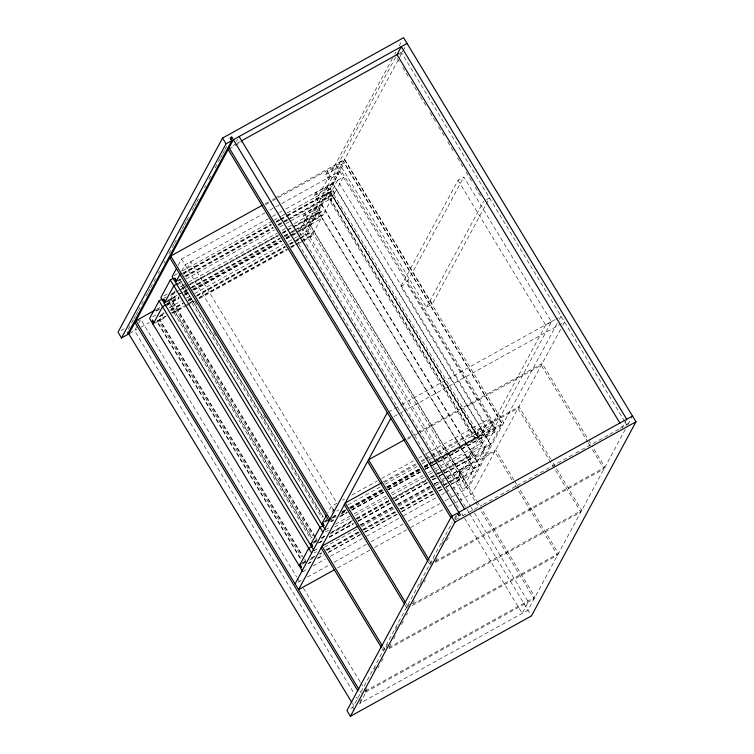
<?xml version="1.0" encoding="UTF-8"?>
<svg xmlns="http://www.w3.org/2000/svg" width="754" height="754" viewBox="0 0 754 754"><rect width="100%" height="100%" fill="white"/><g stroke="black" fill="none" stroke-linecap="round" stroke-linejoin="round"><path stroke-width="0.57" stroke-dasharray="3.77 2.83" d="M128.293 329.159L131.073 324.003M131.63 322.966L133.298 319.866M133.854 318.838L135.522 315.738M136.078 314.701L137.746 311.609M138.302 310.573L141.083 305.408M141.639 304.38L143.307 301.28M146.088 296.115L147.756 293.014M148.312 291.987L149.98 288.886M150.536 287.849L153.316 282.684M153.873 281.657L155.541 278.556M158.321 273.391L159.433 271.327M163.882 263.071L164.994 260.997M168.887 253.768L171.667 248.603M172.223 247.576L173.891 244.475M174.447 243.448L177.228 238.283M180.008 233.118L181.676 230.017M182.232 228.98L183.901 225.889M184.457 224.852L186.125 221.751M186.681 220.724L189.461 215.559M192.242 210.394L193.91 207.293M194.475 206.266L196.144 203.165M196.7 202.129L199.48 196.973M204.485 187.671L205.597 185.607M208.933 179.414L211.158 175.277M215.05 168.048L217.831 162.892M218.387 161.856L220.055 158.755M220.611 157.727L222.279 154.627M222.835 153.59L224.504 150.498M225.06 149.462L226.728 146.361M136.634 326.906L134.589 330.714L353.937 693.209M138.689 323.098L140.734 319.291L296.718 577.064M236.445 141.554L237.519 139.556M178.217 265.314L181.554 259.103L264.824 212.948M181.705 271.072L185.041 264.871L268.311 218.707M182.657 292.062L168.019 300.507L311.77 538.073M163.477 312.458L159.707 319.451L302.241 555.001M167.237 305.464L168.312 303.466L310.846 539.016M175.267 290.554L170.96 298.546L315.323 537.121M178.491 284.56L179.565 282.562L322.099 518.121M183.835 274.644L190.819 261.666L337.01 503.257L331.232 506.462L327.886 512.663M314.333 208.161L312.797 211.016L315.822 216.012L306.19 221.346L303.174 216.351L304.71 213.495L314.333 208.161L320.846 218.914L312.241 234.89L297.849 242.873M325.587 187.256L324.05 190.112L327.076 195.107L317.443 200.441L314.427 195.456L315.964 192.6L325.587 187.256L332.099 198.01L323.494 213.995L296.765 228.811M336.84 166.361L335.304 169.216L338.329 174.202L328.697 179.546L325.681 174.551L327.217 171.695L336.84 166.361L496.047 429.46L494.511 432.315L484.879 437.65L481.853 432.655L483.389 429.799L486.415 434.794L484.879 437.65M392.466 58.36L299.036 231.855L341.524 302.062M394.691 54.222L395.803 52.158M399.139 45.966L401.92 40.801M306.19 221.346L307.726 218.49L304.71 213.495M317.443 200.441L318.98 197.586L315.964 192.6M328.697 179.546L330.233 176.69L327.217 171.695M298.282 237.972L296.746 240.828L421.656 447.245M298.801 237.02L302.901 229.405L470.449 506.311M486.575 199.574L489.459 197.972L432.268 304.182L426.491 307.387L338.876 162.591L396.067 56.371M315.775 207.944L304.701 228.5L462.504 489.299L468.281 486.094L479.356 465.529L321.553 204.739L315.775 207.944L473.578 468.734L462.504 489.299M315.954 207.595L327.029 187.039L332.806 183.835L490.609 444.634L479.544 465.19L473.766 468.394L315.954 207.595L321.732 204.4L332.806 183.835M327.208 186.7L338.282 166.144L344.06 162.939L501.862 423.729L490.797 444.294L485.02 447.49L327.208 186.7L332.985 183.495L344.06 162.939M302.524 237.623L402.768 51.461L399.686 53.166M403.173 50.688L404.841 47.596M291.204 235.889L310.478 225.295L321.553 204.739M300.695 234.73L307.886 230.743L317.359 213.156L292.684 226.831M294.465 223.514L319.14 209.838L328.612 192.251L286.463 215.616M287.217 212.873L330.393 188.943L339.865 171.347L274.079 207.821M300.083 238.368L310.61 232.204L312.241 234.89M295.917 226.021L321.864 211.308L323.494 213.995M287.642 215.946L333.117 190.404L334.748 193.09L290.544 217.595M304.173 240.488L311.374 236.502L311.986 235.361L310.365 232.675M297.953 229.282L322.627 215.597L323.24 214.456L321.619 211.77M551.447 321.826L545.67 325.031L488.479 431.25L400.855 286.445L458.046 180.234L463.823 177.03L551.447 321.826L494.256 428.046L406.632 283.25L463.823 177.03M426.491 307.387L483.682 201.177M303.202 562.531L302.948 563.002L305.643 561.504L304.428 559.487M305.643 561.504L305.031 562.644L303.815 560.637M332.165 512.249L335.398 506.254M459.346 474.454L460.882 471.608L463.908 476.594L462.372 479.45L459.346 474.454L468.979 469.12L471.995 474.115L462.372 479.45M470.6 453.559L472.136 450.704L475.161 455.699L473.625 458.555L470.6 453.559L480.232 448.225L483.257 453.211L473.625 458.555M450.364 482.079L457.555 478.093L458.178 476.952L459.799 479.638L451.58 484.2M441.976 485.604L458.423 476.481L467.028 460.506L473.54 471.259L471.995 474.115M443.116 471.438L468.809 457.188L469.431 456.047L471.052 458.743L445.36 472.984M440.892 471.542L469.676 455.586L478.281 439.601L484.794 450.355L483.257 453.211M459.799 479.638L458.423 476.481M471.052 458.743L469.676 455.586M438.102 462.343L482.56 437.377L480.929 434.681L434.672 460.326M451.797 488.978L461.043 483.851L470.515 466.264L447.904 478.799M447.631 476.632L472.296 462.956L481.768 445.369L441.674 467.593M441.41 465.416L483.55 442.051L493.022 424.464L434.427 456.943M473.766 468.394L484.831 447.838L490.609 444.634M485.02 447.49L496.085 426.934L338.282 166.144M557.149 323.494L468.799 487.584L457.489 493.851M559.374 319.366L561.042 316.265L555.905 319.121M350.78 708.402L352.712 707.337L452.249 522.475M454.474 518.337L456.142 515.246M373.711 670.334L375.379 667.233M385.944 647.611L387.613 644.519M395.398 630.061L398.734 623.86M407.631 607.338L409.299 604.237M419.865 584.614L421.533 581.513M430.43 564.991L433.767 558.799M441.552 544.341L443.22 541.24M455.03 519.317L457.178 515.321M359.771 701.946L361.439 698.845M365.888 690.579L367 688.515M378.122 667.856L379.234 665.791M381.458 661.663L383.126 658.562M389.243 647.205L391.467 643.077M393.692 638.94L395.36 635.848M401.477 624.482L403.701 620.354M406.481 615.189L407.594 613.125M412.598 603.831L414.823 599.694M424.276 582.145L425.388 580.071M435.397 561.485L437.622 557.357M446.519 540.825L449.855 534.633M560.637 329.253L472.287 493.352L458.922 500.76M562.861 325.125L564.529 322.033L404.182 410.921M360.026 703.275L366.18 691.861L364.352 688.836M626.725 419.233L622.427 427.226L620.599 424.2M625.273 429.45L527.96 610.184L359.385 703.633M628.063 424.285L632.512 416.029M233.165 145.475L236.247 143.76M237.274 143.194L240.356 141.488M229.159 148.896L234.296 146.05M235.323 145.475L241.487 142.054M399.79 54.307L401.844 53.166L624.237 420.704M338.876 162.591L344.653 159.386L432.268 304.182M265.314 203.599L268.405 201.893M272.514 199.612L274.569 198.472M275.596 197.906L344.465 159.725L503.663 422.824L434.794 461.005M265.427 204.749L271.591 201.327M272.618 200.762L343.541 161.441L502.748 424.54L429.761 465.001M325.681 174.551L335.304 169.216M269.96 210.102L273.052 208.387M272.42 216.436L278.594 213.014M279.621 212.44L281.676 211.299M285.785 209.028L343.353 177.115L333.881 194.702L284.541 222.053M314.427 195.456L324.05 190.112M174.146 275.559L178.255 273.278M182.364 270.997L272.825 220.847M273.853 220.281L281.053 216.294M282.081 215.719L286.19 213.439M182.638 273.165L271.044 224.164M276.181 221.318L279.272 219.602M280.299 219.037L285.436 216.181M183.034 273.598L271.44 224.598M276.586 221.742L279.668 220.036M280.695 219.461L285.832 216.615M286.859 216.049L333.117 190.404M183.816 273.495L271.195 225.06M276.332 222.213L279.414 220.498M280.441 219.932L286.614 216.511M184.664 276.294L273.071 227.284M278.207 224.438L289.517 218.17M177.218 280.742L180.3 279.037M185.437 276.19L272.816 227.746M277.962 224.899L287.208 219.772M288.235 219.197L334.493 193.561L332.872 190.866M177.633 281.317L181.346 279.253M185.852 276.756L273.231 228.321M278.367 225.474L283.513 222.618M177.906 283.485L182.016 281.214M186.125 278.933L274.531 229.923M279.668 227.077L284.814 224.23M285.841 223.655L289.951 221.374M290.978 220.809L332.099 198.01M303.174 216.351L312.797 211.016M163.92 295.888L168.029 293.608M180.366 286.765L184.476 284.494M188.585 282.213L276.991 233.203M282.137 230.356L287.274 227.501M288.301 226.935L293.438 224.089M164.193 298.056L166.248 296.916M171.384 294.069L175.493 291.789M181.667 288.367L184.749 286.661M189.885 283.815L278.292 234.805M282.411 232.524L286.52 230.243M287.547 229.678L291.657 227.397M171.78 294.503L174.862 292.788M175.899 292.222L178.981 290.516M180.008 289.941L186.172 286.52M187.199 285.954L277.661 235.804M282.807 232.958L286.916 230.677M287.943 230.111L292.052 227.831M293.08 227.256L321.864 211.308M170.508 295.54L175.644 292.684M181.808 289.272L185.927 286.991M190.036 284.71L278.443 235.7M282.552 233.429L286.661 231.148M183.693 291.487L189.857 288.075M190.885 287.5L280.318 237.925M284.428 235.644L287.51 233.938M291.628 231.657L295.738 229.376M165.965 301.647L177.275 295.38M178.302 294.805L187.548 289.677M191.657 287.397L280.064 238.396M284.183 236.115L288.292 233.834M289.319 233.269L323.24 214.456M166.38 302.222L177.68 295.945M183.853 292.533L187.963 290.252M192.072 287.971L279.451 239.536M284.588 236.69L290.761 233.269M291.789 232.694L296.925 229.847M156.446 309.385L160.555 307.104M166.719 303.692L179.056 296.85M184.193 294.003L188.302 291.723M192.421 289.442L280.818 240.441M285.954 237.595L289.036 235.879M290.064 235.314L295.21 232.468M296.237 231.893L309.602 224.485L476.547 500.383M166.389 304.531L178.981 297.547M185.154 294.135L188.236 292.42M193.373 289.574L280.752 241.139M285.889 238.292L291.035 235.437M292.062 234.871L298.226 231.45M299.253 230.884L320.846 218.914M135.993 321.93L139.075 320.214M156.549 310.535L159.631 308.82M166.822 304.833L179.16 297.99M184.296 295.144L188.415 292.863M193.552 290.017L281.949 241.016M286.058 238.735L290.177 236.454M121.092 330.506L124.174 328.791M156.069 311.119L159.151 309.404M166.351 305.417L178.698 298.575M184.862 295.153L188.981 292.872M194.127 290.017L281.553 241.553M286.699 238.698L291.836 235.851M292.872 235.276L295.954 233.57M152.666 316.784L156.775 314.512M169.113 307.67L181.45 300.827M186.587 297.981L190.696 295.7M194.815 293.419L283.212 244.419M288.358 241.572L299.668 235.295M160.527 315.398L164.636 313.127M170.809 309.706L183.147 302.863M188.283 300.017L192.393 297.736M196.511 295.455L284.918 246.454M289.027 244.173L293.136 241.893M294.164 241.327L298.273 239.046M299.3 238.471L310.61 232.204M159.254 316.435L165.418 313.023M170.555 310.167L182.892 303.334M188.029 300.478L192.147 298.207M197.284 295.351L284.663 246.916M289.8 244.07L292.882 242.354M297.001 240.083L299.055 238.943M129.839 333.343L137.03 329.357M141.149 327.076L149.367 322.524M159.65 316.821L164.787 313.975M170.951 310.554L183.288 303.721M188.425 300.865L192.543 298.593M196.653 296.313L286.077 246.737M290.196 244.456L294.305 242.175M295.332 241.61L299.64 239.225M166.266 315.813L157.011 320.94L300.761 558.507M171.403 312.967L183.74 306.124M189.914 302.703L194.023 300.422M199.16 297.576L286.539 249.14M290.648 246.86L296.822 243.438M166.012 316.275L156.766 321.411L300.507 558.968M172.185 312.863L183.495 306.586M184.523 306.02L187.605 304.314M188.632 303.739L193.769 300.893M198.915 298.047L286.284 249.602M291.43 246.756L294.512 245.05M295.54 244.475L300.676 241.629M301.713 241.054L311.986 235.361M155.126 323.117L166.427 316.85M172.6 313.428L185.965 306.02M186.992 305.455L194.183 301.468M199.32 298.612L289.79 248.471M290.818 247.896L298.009 243.91M299.036 243.344L303.146 241.063M400.855 286.445L406.632 283.25M388.357 411.995L393.494 409.149M394.521 408.574L400.694 405.162M401.722 404.587L554.878 319.687M393.899 416.613L403.145 411.486M407.556 438.131L410.638 436.425M411.665 435.85L416.802 433.003M417.829 432.438L542.211 363.485L587.894 438.998M407.66 439.28L410.742 437.565M414.851 435.284L541.287 365.2L587.583 441.721M342.533 500.194L344.597 499.054M351.788 495.058L377.49 480.816M381.599 478.536L413.465 460.873M418.611 458.027L424.775 454.605M425.803 454.031L430.939 451.184M431.967 450.619L489.534 418.706L480.062 436.293L436.896 460.223M383.277 481.872L416.17 463.644M421.307 460.788L424.398 459.082M425.426 458.517L518.959 406.66L550.637 459.016M384.408 482.447L416.274 464.784M421.42 461.938L430.666 456.811M431.693 456.236L518.036 408.376L550.938 462.739M336.774 511.08L338.829 509.94M348.075 504.812L380.977 486.575M385.087 484.294L417.98 466.066M422.089 463.785L428.263 460.364M429.29 459.799L433.399 457.518M481.853 432.655L491.485 427.32L494.511 432.315M323.654 521.872L326.736 520.156M333.937 516.17L335.992 515.029M342.156 511.608L345.238 509.902M349.356 507.621L382.25 489.384M386.359 487.112L419.252 468.875M424.398 466.029L427.48 464.313M428.508 463.748L433.644 460.892M325.455 521.193L327.255 520.203M332.655 517.206L336.765 514.925M341.901 512.079L346.02 509.798M350.129 507.517L383.023 489.28M387.132 487.009L419.007 469.337M424.144 466.49L430.308 463.069M431.335 462.504L435.454 460.223M436.481 459.657L480.684 435.152L482.306 437.838M330.978 518.554L336.124 515.708M342.288 512.286L346.397 510.006M350.506 507.725L382.372 490.062M387.518 487.216L419.375 469.553M424.521 466.707L428.63 464.426M429.657 463.851L433.767 461.571M324.842 522.334L326.897 521.202M333.07 517.781L336.152 516.066M341.289 513.22L345.398 510.939M350.544 508.092L382.41 490.43M387.547 487.574L420.44 469.346M424.559 467.065L430.723 463.644M431.75 463.079L435.859 460.798M329.027 520.835L335.2 517.423M341.364 514.002L345.473 511.721M350.619 508.875L382.476 491.212M387.622 488.356L420.515 470.128M424.625 467.848L428.734 465.567M486.415 434.794L496.047 429.46M331.279 521.089L333.343 519.949M340.535 515.962L346.699 512.541M351.845 509.695L383.711 492.032M387.82 489.751L420.713 471.514M424.832 469.233L432.023 465.246M433.05 464.681L437.16 462.4M438.197 461.825L478.281 439.601M330.422 521.711L333.504 519.996M340.695 516.009L346.868 512.588M352.005 509.742L383.871 492.079M387.99 489.798L420.883 471.561M424.992 469.28L437.329 462.447M438.357 461.872L482.56 437.377M331.195 521.608L333.249 520.467M339.423 517.046L347.641 512.484M351.76 510.204L384.653 491.976M388.762 489.695L421.656 471.457M425.774 469.177L431.938 465.765M432.966 465.19L437.075 462.909M325.247 529.808L330.384 526.961M335.521 524.115L349.913 516.132M354.031 513.851L386.925 495.614M391.034 493.342L422.9 475.67M428.046 472.824L437.292 467.697M325.521 531.985L328.603 530.269M334.767 526.848L350.186 518.309M355.332 515.453L387.198 497.791M392.334 494.944L424.2 477.273M429.346 474.426L434.483 471.58M435.51 471.005L440.647 468.159M312.401 542.767L316.51 540.486M321.647 537.64L325.766 535.359M331.93 531.947L352.486 520.543M356.604 518.271L389.498 500.034M390.525 499.459L426.5 479.516M430.619 477.235L434.728 474.954M435.755 474.389L439.865 472.108M314.201 542.098L316.897 540.599L315.681 538.592M321.402 538.111L326.539 535.255M330.648 532.974L352.241 521.014M356.35 518.733L389.243 500.496M393.362 498.215L426.255 479.987M430.364 477.706L436.528 474.285M437.565 473.719L469.431 456.047M313.391 543.351L315.643 542.098M321.817 538.676L323.871 537.536M330.035 534.124L352.655 521.589M356.765 519.308L389.658 501.071M393.767 498.79L426.67 480.552M431.806 477.706L436.943 474.86M437.97 474.285L442.089 472.004M475.161 455.699L484.794 450.355M318.999 542.56L323.117 540.279M329.281 536.867L352.929 523.757M358.065 520.91L390.958 502.673M395.068 500.392L427.97 482.155M432.08 479.883L438.244 476.462M439.271 475.887L443.39 473.606M444.417 473.041L467.028 460.506M318.141 543.182L323.277 540.326M329.441 536.914L353.089 523.804M358.225 520.957L391.128 502.72M395.237 500.439L428.131 482.202M432.24 479.93L438.413 476.509M439.441 475.934L443.55 473.663M444.577 473.088L471.307 458.272M319.941 542.503L321.996 541.363M329.196 537.376L353.862 523.7M357.98 521.419L390.874 503.182M394.983 500.91L427.876 482.673M433.022 479.827L438.159 476.971M439.186 476.405L441.241 475.265M360.035 525.048L392.928 506.811M398.065 503.964L429.931 486.302M434.04 484.021L438.149 481.74M442.268 479.459L495.717 449.836L513.992 480.034M313.994 550.712L319.131 547.856M360.252 525.067L393.145 506.829M397.254 504.549L430.148 486.321M434.266 484.04L438.376 481.759M361.166 525.623L393.032 507.96M398.169 505.105L431.062 486.877M432.089 486.302L439.29 482.315M440.317 481.749L444.426 479.469M445.454 478.894L494.794 451.542L513.681 482.758M314.267 552.88L316.322 551.74M324.54 547.187L357.443 528.95M361.552 526.669L394.446 508.432M398.555 506.151L430.421 488.488M435.567 485.642L446.868 479.374M300.12 564.237L305.257 561.391M311.421 557.969L314.512 556.264M325.813 549.996L358.716 531.759M362.825 529.478L395.718 511.25M399.827 508.969L432.73 490.731M436.839 488.451L440.949 486.17M311.176 558.441L315.285 556.16M319.394 553.879L321.449 552.739M326.595 549.892L361.543 530.514M362.57 529.949L395.464 511.712M400.61 508.865L432.476 491.193M437.612 488.347L442.758 485.501M443.786 484.926L448.922 482.079M449.95 481.514L458.178 476.952M473.578 468.734L479.356 465.529M302.137 564.246L304.39 563.002M309.526 560.147L313.645 557.875M319.809 554.454L321.864 553.313M327.01 550.467L359.903 532.23M364.012 529.949L395.878 512.286M401.024 509.431L432.89 491.768M438.027 488.922L443.163 486.076M444.191 485.501L449.337 482.654M463.908 476.594L473.54 471.259M307.915 563.511L312.024 561.23M317.161 558.384L323.334 554.963M328.471 552.116L360.337 534.445M364.446 532.173L397.349 513.936M401.458 511.655L434.351 493.418M438.46 491.137L441.552 489.431M445.661 487.15L450.798 484.304M451.825 483.729L460.053 479.176M308.688 563.408L310.742 562.267M317.943 558.28L323.08 555.425M328.216 552.578L361.119 534.341M365.228 532.07L398.121 513.832M402.231 511.551L434.097 493.889M439.243 491.033L444.379 488.187M445.407 487.621L450.553 484.765M302.74 571.607L307.877 568.761M313.014 565.915L325.351 559.072M330.497 556.226L362.363 538.563M366.472 536.283L399.366 518.045M403.475 515.764L436.377 497.527M441.514 494.681L444.596 492.975M445.623 492.4L450.769 489.553M298.169 582.173L301.251 580.467M307.415 577.046L330.035 564.51M334.145 562.23L367.038 543.992M371.147 541.721L403.013 524.058M408.15 521.202L440.016 503.54M445.152 500.694L450.298 497.847M451.326 497.272L456.462 494.426M337.632 567.988L370.525 549.76M374.634 547.479L406.5 529.817M410.61 527.536L443.503 509.299M448.639 506.452L457.895 501.325M455.454 519.779L460.27 517.112M462.711 515.755L482.24 504.935M483.267 504.36L516.16 486.132M517.187 485.557L574.755 453.654M575.783 453.079L608.676 434.851M609.703 434.276L618.949 429.149M619.976 428.583L628.205 424.021L626.376 420.996M435.35 561.212L604.953 467.197L592.163 446.048M435.463 562.352L604.039 468.903L591.852 448.771M413.135 603.813L581.711 510.364L551.249 460.025M412.212 605.528L580.787 512.079L551.542 463.748M388.866 647.554L558.469 553.54L517.649 486.076M388.97 648.694L557.545 555.246L514.285 483.766M365.436 691.069L535.038 597.055L480.807 507.433M365.539 692.21L534.115 598.761L479.28 508.139M624.84 421.703L627.281 425.737M397.283 58.388L400.327 63.411M402.759 67.436L408.847 77.492M411.279 81.507L419.799 95.588M420.402 96.597L427.094 107.652M430.138 112.685L436.227 122.742M438.658 126.757L444.737 136.813M447.782 141.846L453.258 150.894M457.518 157.935L462.994 166.983M466.038 172.016L471.514 181.064M475.161 187.096L481.863 198.161M458.046 180.234L545.67 325.031M588.506 440.006L591.551 445.039M588.195 442.73L591.24 447.763M514.605 481.043L517.037 485.076M332.985 183.495L490.797 444.294M330.393 188.943L483.55 442.051M327.029 187.039L484.831 447.838M321.732 204.4L479.544 465.19M319.14 209.838L322.627 215.597M468.809 457.188L472.296 462.956M310.478 225.295L468.281 486.094M477.15 501.391L480.204 506.424M308.678 226.2L475.011 501.09M475.623 502.098L478.667 507.131M307.886 230.743L311.374 236.502M457.555 478.093L461.043 483.851M471.062 507.319L528.337 601.965L522.183 613.388L463.691 516.726M343.956 306.096L468.865 512.513M469.469 513.521L531.447 615.943M422.259 448.253L459.431 509.676M461.863 513.7L463.088 515.717M429.412 560.467L430.628 562.484M428.489 562.182L429.714 564.199M406.17 603.643L407.999 606.659M405.247 605.358L407.075 608.374M181.554 259.103L334.719 512.22M184.4 284.286L186.832 288.311M194.749 301.402L197.19 305.427M213.636 332.608L216.068 336.633M263.58 415.152L266.021 419.177M326.322 518.827L327.538 520.844M323.268 516.707L179.518 279.14L323.023 517.169M382.919 646.809L384.747 649.835L383.824 651.55L382.005 648.525M315.926 538.12L317.151 540.137M315.068 537.583L170.715 299.008L170.093 300.158L312.627 535.708M315.068 539.732L316.284 541.749M168.265 300.045L312.015 537.602M304.673 559.025L305.898 561.042M303.815 558.488L159.462 319.913L158.84 321.053L301.374 556.603M297.33 578.073L300.375 583.106M303.419 588.148L360.082 681.786M360.695 682.794L363.739 687.827M360.101 691.333L361.317 693.35M356.369 697.233L357.584 699.25M352.42 703.463L353.635 705.471M352.712 707.337L354.333 710.023M328.716 196.766L328.103 197.906L474.285 439.497L474.907 438.357L328.716 196.766M337.575 180.319L328.97 196.294L475.152 437.886L483.757 421.91L337.575 180.319M331.666 194.796L477.602 436.858L331.666 194.796"/><path stroke-width="1.13" d="M222.553 138.057L118.01 332.212L121.488 337.971L127.275 334.767L231.817 140.612L230.187 137.925L231.732 137.068L460.421 515.01L458.875 515.868L457.254 513.172L451.476 516.377L346.934 710.541L350.412 716.3L531.447 615.943L635.99 421.788L403.588 37.7L222.553 138.057L226.04 143.816L121.488 337.971M230.62 139.132L231.732 137.068M128.811 333.918L233.354 139.754L407.066 43.459M162.138 299.197L159.047 300.912L149.584 318.499L302.74 571.607M173.392 278.301L170.3 280.007L160.838 297.594L313.994 550.712M176.54 268.415L172.091 276.699L325.247 529.808M153.062 324.258L162.534 306.671L165.616 304.955M164.315 303.353L173.788 285.766L177.642 283.636M175.569 282.458L180.206 273.853M299.253 565.849L308.725 548.262L311.807 546.546M310.507 544.944L319.979 527.357L323.061 525.651M321.76 524.049L326.388 515.444M295.087 583.879L387.33 412.57M390.817 418.329L298.575 589.647L334.55 569.704M457.678 514.388L458.79 512.324L632.512 416.029M350.412 716.3L454.964 522.145L635.99 421.788M226.04 143.816L231.817 140.612M241.384 140.913L398.913 53.591M262.232 205.314L170.753 256.021L329.95 519.129M155.409 309.96L135.88 320.78L358.885 689.316M404.464 439.846L368.489 459.789L428.809 559.459M381.222 483.012L345.247 502.956L405.558 602.635M357.98 526.188L321.996 546.132L382.316 645.801M626.725 419.233L401.288 46.663L396.99 54.656L619.986 423.192M239.131 136.559L464.568 509.12M229.046 147.756L452.051 516.292M451.476 516.377L454.964 522.145M228.132 149.462L451.128 517.998M367.566 461.495L427.886 561.174M344.324 504.671L404.634 604.35M169.829 257.736L329.027 520.835M176.436 280.846L174.815 278.16L176.191 281.317M322.627 522.437L324.003 525.595L322.373 522.908M170.3 280.007L322.882 532.164M321.081 547.847L381.392 647.516M165.183 301.751L163.561 299.065L164.938 302.213M311.374 543.342L312.75 546.49L311.119 543.804M159.047 300.912L311.628 553.059M153.929 322.646L152.308 319.96L153.684 323.117M300.12 564.237L301.496 567.394L299.866 564.708M134.957 322.495L357.962 691.032M127.728 332.128L351.807 702.455"/></g></svg>
